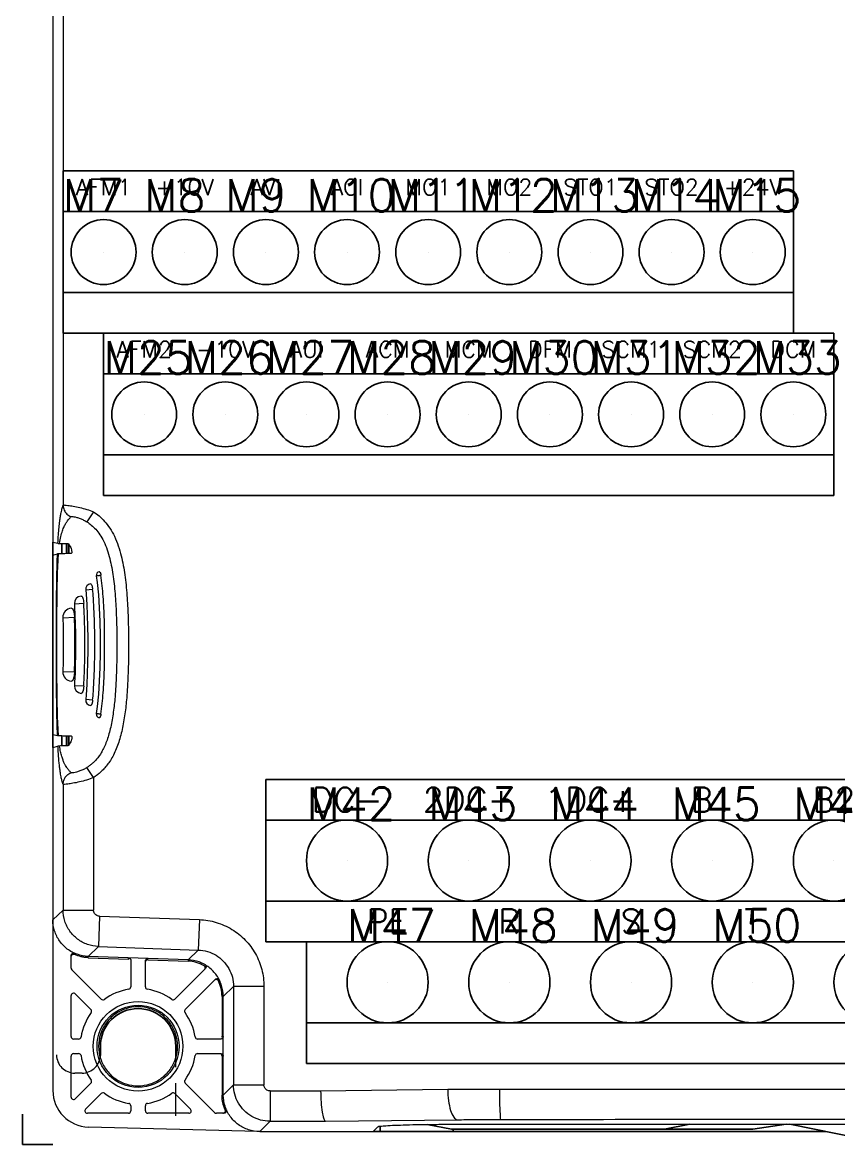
# Model space of a CAD drawing. Extents: x 0 to 142, y -50 to 188.
# Drawn here: x 0 to 50.3, y 0 to 69.2 of the extents above; entities that cross this region are included whole.
import ezdxf

# ---------------------------------------------------------------- set-up
doc = ezdxf.new("R2010")
doc.units = 0
doc.header["$LTSCALE"] = 4
doc.linetypes.add('DASHED', pattern=[0.75, 0.5, -0.25])
doc.layers.get('0').update_dxf_attribs({"linetype": 'CONTINUOUS'})
for name, color, linetype in [('3308116800_BOTTOM_PLATE_A__BL21', 7, 'CONTINUOUS'), ('3308544900_BODY_A_C_new_vi_BL17', 7, 'CONTINUOUS'), ('XXXDEL3240061200_RUBBER28_new_vi_BL190', 7, 'CONTINUOUS'), ('XXXDEL3240061300_RUBBER22_new_vi_BL180', 7, 'CONTINUOUS'), ('XXXDEL3240900700_RUBBER34_new_vi_BL150', 7, 'CONTINUOUS')]:
    doc.layers.add(name, color=color, linetype=linetype)
doc.styles.get("Standard").update_dxf_attribs({"font": 'romans.shx'})

# ---------------------------------------------------------------- blocks, each defined once
blk = doc.blocks.new('3240900700_RUBBER34_NEW_VI_BL15', base_point=(171.646, 493.221))
at = {"layer": 'XXXDEL3240900700_RUBBER34_new_vi_BL150', "color": 7, "linetype": 'Continuous'}
for p, q in [((158.656, 492.624), (152.688, 493.818)), ((184.656, 492.624), (190.604, 493.814)), ((158.656, 492.624), (184.656, 492.624))]:
    blk.add_line(p, q, dxfattribs=at)
blk = doc.blocks.new('3308544900_BODY_A_C_NEW_VI_BL17', base_point=(157.156, 557.324))
at = {"layer": '3308544900_BODY_A_C_new_vi_BL17', "color": 7, "linetype": 'Continuous'}
for p, q in [((92.156, 541.659), (92.156, 524.789)), ((92.904, 540.688), (92.904, 541.548)), ((93.276, 541.528), (93.276, 540.709)), ((93.428, 541.528), (93.428, 540.721)), ((93.456, 541.477), (93.456, 540.721)), ((92.904, 524.9), (92.904, 525.76)), ((93.276, 525.74), (93.276, 524.921)), ((93.428, 525.728), (93.428, 524.921)), ((93.456, 525.728), (93.456, 524.971)), ((119.049, 493.662), (119.049, 493.224)), ((125.048, 493.424), (125.048, 493.224)), ((118.461, 493.224), (155.656, 493.224))]:
    blk.add_line(p, q, dxfattribs=at)
blk = doc.blocks.new('3240061300_RUBBER22_NEW_VI_BL18', base_point=(133.686, 493.621))
at = {"layer": 'XXXDEL3240061300_RUBBER22_new_vi_BL180', "color": 7, "linetype": 'Continuous'}
for p, q in [((124.906, 493.424), (122.899, 493.806)), ((124.906, 493.424), (142.406, 493.424)), ((142.406, 493.424), (144.473, 493.818))]:
    blk.add_line(p, q, dxfattribs=at)
blk = doc.blocks.new('3240061200_RUBBER28_NEW_VI_BL19', base_point=(147.409, 493.621))
at = {"layer": 'XXXDEL3240061200_RUBBER28_new_vi_BL190', "color": 7, "linetype": 'Continuous'}
for p, q in [((142.406, 493.424), (149.656, 493.424)), ((149.656, 493.424), (152.412, 493.818))]:
    blk.add_line(p, q, dxfattribs=at)
blk = doc.blocks.new('3308116800_BOTTOM_PLATE_A__BL21', base_point=(157.156, 618.224))
at = {"layer": '3308116800_BOTTOM_PLATE_A__BL21', "color": 7, "linetype": 'Continuous'}
for p, q in [((96.056, 499.524), (96.056, 500.224)), ((102.256, 499.288), (102.256, 500.224))]:
    blk.add_line(p, q, dxfattribs=at)
for centre, radius, start, end in [((99.156, 500.224), 3.1, 0, 180), ((94.556, 499.524), 1.5, 353.07821, 360)]:
    blk.add_arc(centre, radius, start, end, dxfattribs=at)

msp = doc.modelspace()

# ---------------------------------------------------------------- linework, layer by layer
at = {"color": 7, "linetype": 'Continuous', "lineweight": 0}
for p, q in [((2.506, 97.766), (2.506, 39.398)), ((1.875, 96.503), (1.875, 37.13)), ((4.38, 38.994), (3.971, 38.376)), ((1.875, 37.13), (2.188, 37.052)), ((1.877, 36.328), (2.16, 36.399)), ((1.877, 36.328), (1.877, 25.28)), ((3.898, 34.186), (4.326, 34.227)), ((3.205, 33.331), (3.778, 33.361)), ((2.488, 32.47), (3.204, 32.498)), ((3.268, 31), (3.268, 30.804)), ((3.268, 30.804), (3.268, 30.657)), ((3.204, 29.11), (2.488, 29.138)), ((3.019, 28.554), (3.024, 28.554)), ((3.778, 28.246), (3.205, 28.277)), ((3.614, 27.805), (3.621, 27.804)), ((4.326, 27.381), (3.898, 27.422)), ((4.191, 27.055), (4.196, 27.054)), ((4.733, 26.305), (4.737, 26.304)), ((1.877, 25.28), (2.16, 25.209)), ((1.875, 24.478), (2.188, 24.556)), ((1.875, 24.478), (1.875, 13.842)), ((4.38, 22.614), (3.971, 23.232)), ((2.506, 22.21), (2.506, 14.451)), ((4.379, 22.614), (4.38, 14.451)), ((1.875, 13.842), (2.506, 14.451)), ((1.875, 13.845), (1.875, 3.33)), ((2.506, 14.451), (4.38, 14.451)), ((4.741, 14.077), (4.676, 12.204)), ((4.741, 14.077), (10.901, 13.862)), ((10.901, 13.862), (10.836, 11.989)), ((3.211, 11.709), (3.211, 11.788)), ((4.045, 11.595), (4.676, 12.204)), ((4.676, 12.204), (10.836, 11.989)), ((10.205, 11.38), (10.836, 11.989)), ((3, 10.878), (3, 11.65)), ((10.205, 11.38), (4.045, 11.595)), ((4.047, 11.516), (4.047, 11.595)), ((4.047, 11.516), (6.53, 11.429)), ((6.53, 11.429), (6.53, 11.508)), ((6.675, 11.358), (6.675, 9.718)), ((7.575, 9.718), (7.575, 11.316)), ((7.73, 11.388), (7.73, 11.466)), ((7.73, 11.388), (10.201, 11.301)), ((10.204, 11.38), (10.201, 11.301)), ((4.853, 8.963), (3.044, 10.771)), ((11.279, 10.845), (9.397, 8.963)), ((11.189, 11.024), (11.219, 11.052)), ((10.034, 8.326), (11.893, 10.185)), ((12.075, 10.087), (12.104, 10.117)), ((12.375, 9.133), (13.006, 9.742)), ((14.88, 9.742), (13.006, 9.742)), ((13.006, 9.742), (13.006, 3.683)), ((14.88, 9.742), (14.88, 3.683)), ((3, 6.654), (3, 9.18)), ((3.256, 9.287), (4.216, 8.326)), ((12.375, 9.131), (12.296, 9.131)), ((12.296, 9.131), (12.296, 6.654)), ((12.375, 3.053), (12.375, 9.133)), ((3.461, 6.504), (3.15, 6.504)), ((12.225, 6.504), (10.789, 6.504)), ((12.296, 6.654), (12.375, 6.654)), ((3.15, 5.604), (3.461, 5.604)), ((10.789, 5.604), (12.225, 5.604)), ((3, 2.928), (3, 5.454)), ((12.296, 5.454), (12.375, 5.454)), ((12.296, 5.454), (12.296, 3.054)), ((4.216, 3.782), (3.256, 2.821)), ((11.842, 1.973), (10.034, 3.782)), ((13.006, 3.683), (12.375, 3.053)), ((13.006, 3.683), (14.88, 3.683)), ((3.892, 2.185), (4.853, 3.145)), ((9.397, 3.145), (10.358, 2.185)), ((12.375, 3.054), (12.296, 3.054)), ((15.254, 3.309), (18.375, 3.309)), ((15.254, 3.309), (15.254, 1.435)), ((18.375, 3.312), (26.201, 3.404)), ((29.395, 3.421), (85.942, 3.424)), ((6.675, 2.39), (6.675, 2.079)), ((7.575, 2.079), (7.575, 2.39)), ((12.569, 2.14), (12.491, 2.14)), ((6.525, 1.929), (3.999, 1.929)), ((10.251, 1.929), (7.725, 1.929)), ((12.432, 1.929), (11.949, 1.929)), ((15.254, 1.435), (14.624, 0.804)), ((15.254, 1.435), (18.683, 1.435)), ((18.683, 1.435), (26.8, 1.53)), ((14.508, 0.807), (4.066, 1.081)), ((14.624, 0.804), (21.601, 0.804)), ((21.601, 0.804), (21.895, 1.098)), ((26.392, 1.249), (74.858, 1.249))]:
    msp.add_line(p, q, dxfattribs=at)
for p, q in [((2.5, 60), (47.5, 60)), ((2.5, 52.5), (2.5, 60)), ((47.5, 57.5), (47.5, 60)), ((2.5, 57.5), (47.5, 57.5)), ((47.5, 57.5), (47.5, 50)), ((47.5, 52.5), (2.5, 52.5)), ((2.5, 52.5), (2.5, 50)), ((5, 50), (2.5, 50)), ((5, 50), (50, 50)), ((5, 50), (5, 40)), ((50, 50), (50, 40)), ((5, 47.5), (50, 47.5)), ((5, 42.5), (50, 42.5)), ((5, 40), (50, 40)), ((15, 22.5), (15, 12.5)), ((15, 22.5), (55, 22.5)), ((15, 20), (55, 20)), ((15, 15), (55, 15)), ((15, 12.5), (80, 12.5)), ((17.5, 5), (17.5, 12.5)), ((17.5, 7.5), (80, 7.5)), ((80, 5), (17.5, 5)), ((0, 1.875), (0, 0)), ((0, 0), (1.875, 0))]:
    msp.add_line(p, q)
at = {"color": 7, "linetype": 'DASHED', "lineweight": 0}
for p, q in [((4.8, 5.529), (4.8, 6.054)), ((9.45, 1.779), (9.45, 6.054)), ((3.675, 4.404), (3.225, 4.404))]:
    msp.add_line(p, q, dxfattribs=at)
at = {"color": 7, "linetype": 'Continuous', "lineweight": 0}
for points in [[(4.551, 35.049), (4.605, 34.642), (4.681, 33.877), (4.729, 33.072), (4.763, 32.225), (4.779, 31.346), (4.779, 30.804)], [(3.898, 34.186), (3.922, 33.917), (3.963, 33.286), (3.993, 32.618), (4.016, 31.922), (4.024, 31.2), (4.024, 30.804)], [(3.205, 33.331), (3.214, 33.155), (3.238, 32.618), (3.257, 32.078), (3.267, 31.54), (3.268, 31)], [(2.488, 32.47), (2.49, 32.406), (2.504, 31.982), (2.512, 31.575), (2.513, 31.186), (2.513, 30.804)], [(2.513, 30.804), (2.513, 30.45), (2.512, 30.062), (2.505, 29.655), (2.491, 29.231), (2.488, 29.138)], [(3.268, 30.657), (3.268, 30.124), (3.258, 29.589), (3.24, 29.046), (3.216, 28.499), (3.205, 28.277)], [(4.024, 30.804), (4.024, 30.435), (4.017, 29.712), (3.994, 29.015), (3.964, 28.346), (3.924, 27.714), (3.898, 27.422)], [(4.779, 30.804), (4.779, 30.288), (4.764, 29.408), (4.73, 28.56), (4.682, 27.753), (4.608, 26.987), (4.551, 26.559)]]:
    msp.add_lwpolyline(points, dxfattribs=at)
for centre, radius in [((5, 55), 2), ((10, 55), 2), ((15, 55), 2), ((20, 55), 2), ((25, 55), 2), ((30, 55), 2), ((35, 55), 2), ((40, 55), 2), ((45, 55), 2), ((7.5, 45), 2), ((12.5, 45), 2), ((17.5, 45), 2), ((22.5, 45), 2), ((27.5, 45), 2), ((32.5, 45), 2), ((37.5, 45), 2), ((42.5, 45), 2), ((47.5, 45), 2), ((20, 17.5), 2.5), ((27.5, 17.5), 2.5), ((35, 17.5), 2.5), ((42.5, 17.5), 2.5), ((50, 17.5), 2.5), ((22.5, 10), 2.5), ((30, 10), 2.5), ((37.5, 10), 2.5), ((45, 10), 2.5), ((52.5, 10), 2.5)]:
    msp.add_circle(centre, radius)
for radius in [2.761, 2.53]:
    msp.add_circle((7.125, 6.054), radius, dxfattribs=at)
for centre, radius, start, end in [((4.773, 35.082), 0.225, 100.93867, 188.46984), ((4.234, 34.218), 0.338, 97.96572, 185.43013), ((3.654, 33.355), 0.45, 95.6734, 183.08298), ((3.05, 32.492), 0.562, 93.52966, 182.19455), ((3.05, 29.116), 0.562, 177.79893, 266.81442), ((3.654, 28.253), 0.45, 176.91477, 264.79739), ((4.234, 27.39), 0.338, 174.57786, 262.47081), ((4.773, 26.526), 0.225, 171.50664, 259.56586), ((10.125, 9.131), 2.171, 60.65257, 88), ((3.15, 10.878), 0.15, 180, 225), ((6.525, 9.718), 0.15, 279.30072, 0), ((7.725, 9.718), 0.15, 180, 260.69928), ((10.125, 9.131), 2.171, 0, 26.10644), ((3.15, 9.18), 0.15, 45, 180), ((7.125, 6.054), 3.562, 99.30072, 125.69926), ((7.125, 6.054), 3.562, 54.30074, 80.69928), ((4.11, 8.22), 0.15, 324.30074, 45), ((4.959, 9.069), 0.15, 225, 305.69926), ((9.291, 9.069), 0.15, 234.30074, 315), ((10.14, 8.22), 0.15, 135, 215.69926), ((7.125, 6.054), 3.562, 144.30074, 170.69928), ((7.125, 6.054), 3.562, 9.30072, 35.69926), ((3.15, 6.654), 0.15, 180, 270), ((3.461, 6.654), 0.15, 270, 350.69928), ((10.789, 6.654), 0.15, 189.30072, 270), ((3.15, 5.454), 0.15, 90, 180), ((3.461, 5.454), 0.15, 9.30072, 90), ((10.789, 5.454), 0.15, 90, 170.69928), ((7.125, 6.054), 3.562, 189.30072, 215.69926), ((7.125, 6.054), 3.562, 324.30074, 350.69928), ((4.11, 3.888), 0.15, 315, 35.69926), ((10.14, 3.888), 0.15, 144.30074, 225), ((4.125, 3.33), 2.25, 180, 268.5), ((3.15, 2.928), 0.15, 180, 315), ((4.959, 3.039), 0.15, 54.30074, 135), ((7.125, 6.054), 3.562, 234.30074, 260.69928), ((7.125, 6.054), 3.562, 279.30072, 305.69926), ((9.291, 3.039), 0.15, 45, 125.69926), ((3.999, 2.079), 0.15, 135, 270), ((6.525, 2.079), 0.15, 270, 0), ((6.525, 2.39), 0.15, 0, 80.69928), ((7.725, 2.39), 0.15, 99.30072, 180), ((7.725, 2.079), 0.15, 180, 270), ((10.251, 2.079), 0.15, 270, 45), ((11.949, 2.079), 0.15, 225, 270)]:
    msp.add_arc(centre, radius, start, end, dxfattribs=at)
at = {"color": 7, "linetype": 'DASHED', "lineweight": 0}
for centre, radius, start, end in [((7.125, 6.054), 2.325, 0, 180), ((3.225, 5.529), 1.125, 180, 270), ((3.675, 5.529), 1.125, 270, 0)]:
    msp.add_arc(centre, radius, start, end, dxfattribs=at)
at = {"color": 7, "linetype": 'Continuous', "lineweight": 0}
for points, start_tangent, end_tangent in [([(2.506, 39.398), (2.589, 39.411), (2.799, 39.393), (3.12, 39.343), (3.526, 39.259), (3.962, 39.14), (4.379, 38.994)], (0.53046, 0.84771), (0.929679, -0.36837)), ([(2.188, 37.052), (2.22, 37.578), (2.257, 38.034), (2.299, 38.415), (2.342, 38.715), (2.382, 38.94), (2.417, 39.104), (2.45, 39.227), (2.479, 39.322), (2.506, 39.398)], (0.051334, 0.998682), (0.353171, 0.935559)), ([(2.506, 39.398), (2.568, 39.104), (2.741, 38.857), (2.997, 38.698)], (0.003194, -0.999995), (0.938136, -0.346268)), ([(4.379, 38.995), (4.719, 38.738), (5.058, 38.406), (5.38, 37.991), (5.668, 37.484), (5.907, 36.888), (6.083, 36.282), (6.211, 35.694), (6.308, 35.1), (6.384, 34.487), (6.441, 33.843), (6.479, 33.202), (6.504, 32.633), (6.521, 32.138), (6.532, 31.691), (6.535, 31.257), (6.534, 30.804)], (0.834576, -0.550893), (-0.000054, -1)), ([(2.288, 37.047), (2.368, 37.474), (2.468, 37.824), (2.576, 38.097), (2.683, 38.298), (2.781, 38.441), (2.865, 38.547), (2.936, 38.631), (2.997, 38.698)], (0.141142, 0.989989), (0.680751, 0.732515)), ([(2.997, 38.698), (3.052, 38.708), (3.171, 38.694), (3.344, 38.652), (3.554, 38.583), (3.772, 38.489), (3.971, 38.376)], (0.679617, 0.733567), (0.839793, -0.542907)), ([(3.971, 38.376), (4.24, 38.178), (4.512, 37.917), (4.774, 37.585), (5.013, 37.171), (5.221, 36.657), (5.381, 36.107), (5.501, 35.56), (5.594, 34.998), (5.666, 34.412), (5.722, 33.791), (5.759, 33.167), (5.783, 32.604), (5.801, 32.117), (5.811, 31.68), (5.813, 31.257), (5.813, 30.804)], (0.839955, -0.542656), (-0.000015, -1)), ([(2.188, 37.052), (2.219, 37.05), (2.288, 37.047)], (0.970164, -0.242449), (0.999546, -0.030125)), ([(2.288, 37.047), (2.537, 37.039)], (0.999546, -0.030125), (0.999546, -0.030127)), ([(2.537, 37.039), (2.793, 37.032)], (0.999546, -0.030127), (0.999546, -0.030129)), ([(2.793, 37.032), (2.844, 37), (2.91, 36.914), (2.974, 36.789), (3.02, 36.655), (3.041, 36.539), (3.037, 36.457), (3.009, 36.426)], (0.999546, -0.030129), (-0.999525, -0.030802)), ([(2.093, 30.804), (2.093, 31.216), (2.093, 31.609), (2.094, 32.006), (2.096, 32.428), (2.098, 32.89), (2.102, 33.392), (2.107, 33.935), (2.114, 34.516), (2.125, 35.13), (2.14, 35.764), (2.16, 36.399)], (-0.000019, 1), (0.036538, 0.999332)), ([(2.121, 30.804), (2.121, 31.228), (2.121, 31.624), (2.123, 32.023), (2.125, 32.454), (2.128, 32.931), (2.132, 33.447), (2.139, 33.995), (2.149, 34.579), (2.165, 35.189), (2.188, 35.805), (2.203, 36.106)], (-0.000017, 1), (0.05627, 0.998416)), ([(2.222, 36.402), (2.178, 36.4), (2.163, 36.394)], (-0.999526, -0.030799), (-0.828462, -0.560045)), ([(2.203, 36.106), (2.222, 36.402)], (0.05627, 0.998416), (0.073165, 0.99732)), ([(3.009, 36.426), (2.616, 36.414), (2.222, 36.402)], (-0.999525, -0.030802), (-0.999526, -0.030799)), ([(4.737, 35.304), (4.772, 35.282), (4.791, 35.249)], (0.986528, 0.16359), (0.426531, -0.904473)), ([(4.739, 35.303), (4.737, 35.304)], (-0.057049, 0.998371), (-0.986528, -0.16359)), ([(4.564, 35.05), (4.627, 35.06), (4.72, 35.074), (4.776, 35.082)], (-0.147063, 0.989127), (0.989099, 0.147249)), ([(4.776, 35.082), (4.834, 35.091)], (0.989099, 0.147249), (0.989097, 0.147265)), ([(4.791, 35.249), (4.808, 35.203), (4.834, 35.091)], (0.426531, -0.904473), (0.147314, -0.98909)), ([(5.066, 30.804), (5.046, 32.34), (4.976, 33.766), (4.834, 35.091)], (0, 1), (-0.147314, 0.98909)), ([(4.196, 34.554), (4.235, 34.535), (4.273, 34.467), (4.306, 34.358), (4.326, 34.227)], (0.993567, 0.113244), (0.094796, -0.995497)), ([(4.199, 34.553), (4.196, 34.554)], (-0.036839, 0.999321), (-0.993567, -0.113244)), ([(4.454, 30.804), (4.445, 31.995), (4.401, 33.136), (4.326, 34.227)], (0, 1), (-0.094796, 0.995497)), ([(3.614, 33.797), (3.621, 33.804)], (0.872986, 0.487745), (-0.997315, -0.073228)), ([(3.621, 33.804), (3.676, 33.772), (3.722, 33.68), (3.758, 33.535), (3.778, 33.361)], (0.997315, 0.073228), (0.053784, -0.998553)), ([(3.842, 30.804), (3.84, 31.666), (3.816, 32.519), (3.778, 33.361)], (0, 1), (-0.053784, 0.998553)), ([(3.018, 33.049), (3.024, 33.054)], (0.937792, 0.347197), (-0.998961, -0.045575)), ([(3.024, 33.054), (3.088, 33.012), (3.142, 32.896), (3.184, 32.715), (3.204, 32.498)], (0.998961, 0.045575), (0.03884, -0.999245)), ([(3.23, 31.079), (3.23, 31.356), (3.223, 31.921), (3.204, 32.498)], (0.002003, 0.999998), (-0.03884, 0.999245)), ([(2.16, 25.209), (2.142, 25.755), (2.128, 26.299), (2.118, 26.825), (2.111, 27.324), (2.105, 27.791), (2.102, 28.22), (2.099, 28.626), (2.096, 29.029), (2.094, 29.436), (2.093, 29.836), (2.093, 30.202), (2.093, 30.521), (2.093, 30.804)], (-0.036529, 0.999333), (0, 1)), ([(2.206, 25.461), (2.192, 25.72), (2.17, 26.246), (2.155, 26.768), (2.144, 27.268), (2.137, 27.74), (2.132, 28.175), (2.128, 28.588), (2.126, 28.999), (2.123, 29.411), (2.122, 29.815), (2.121, 30.186), (2.121, 30.51), (2.121, 30.804)], (-0.058106, 0.99831), (0.000004, 1)), ([(3.204, 29.11), (3.223, 29.689), (3.23, 30.254), (3.23, 30.531)], (0.038841, 0.999245), (-0.002013, 0.999998)), ([(3.23, 30.804), (3.23, 31.079)], (0, 1), (0.002003, 0.999998)), ([(3.23, 30.531), (3.23, 30.804)], (-0.002013, 0.999998), (0, 1)), ([(3.778, 28.246), (3.815, 29.071), (3.839, 29.923), (3.842, 30.804)], (0.053783, 0.998553), (0, 1)), ([(5.813, 30.804), (5.813, 30.521), (5.813, 30.215), (5.81, 29.876), (5.801, 29.51), (5.789, 29.137), (5.773, 28.763), (5.756, 28.391), (5.735, 28.006), (5.703, 27.584), (5.659, 27.125), (5.599, 26.65), (5.525, 26.179), (5.436, 25.731), (5.332, 25.312), (5.213, 24.927), (5.076, 24.575), (4.922, 24.263), (4.761, 24.004), (4.599, 23.79), (4.436, 23.611), (4.276, 23.461), (4.12, 23.336), (3.971, 23.232)], (0, -1), (-0.839887, -0.542762)), ([(4.326, 27.381), (4.401, 28.465), (4.445, 29.607), (4.454, 30.804)], (0.094797, 0.995497), (0, 1)), ([(6.534, 30.804), (6.534, 30.523), (6.534, 30.212), (6.531, 29.864), (6.522, 29.489), (6.509, 29.109), (6.494, 28.732), (6.477, 28.356), (6.454, 27.96), (6.422, 27.523), (6.376, 27.046), (6.314, 26.55), (6.236, 26.054), (6.141, 25.575), (6.029, 25.121), (5.898, 24.693), (5.742, 24.287), (5.56, 23.914), (5.365, 23.594), (5.166, 23.327), (4.965, 23.101), (4.765, 22.909), (4.569, 22.748), (4.379, 22.614)], (-0.000003, -1), (-0.834371, -0.551204)), ([(4.834, 26.517), (4.976, 27.841), (5.046, 29.267), (5.066, 30.804)], (0.147317, 0.989089), (0, 1)), ([(3.204, 29.11), (3.199, 29.025), (3.191, 28.949), (3.182, 28.884), (3.172, 28.827), (3.161, 28.779), (3.15, 28.738), (3.139, 28.704), (3.129, 28.675), (3.109, 28.631), (3.092, 28.6), (3.068, 28.572), (3.021, 28.555)], (-0.038841, -0.999245), (0.313967, -0.949434)), ([(3.778, 28.246), (3.771, 28.168), (3.762, 28.098), (3.752, 28.039), (3.74, 27.989), (3.728, 27.947), (3.716, 27.912), (3.704, 27.884), (3.682, 27.844), (3.662, 27.82), (3.618, 27.805)], (-0.053783, -0.998553), (0.061761, -0.998091)), ([(4.326, 27.381), (4.319, 27.321), (4.31, 27.269), (4.3, 27.224), (4.289, 27.187), (4.279, 27.156), (4.269, 27.13), (4.25, 27.094), (4.233, 27.072), (4.193, 27.055)], (-0.094797, -0.995497), (0.155836, -0.987783)), ([(4.761, 26.528), (4.683, 26.54), (4.611, 26.55), (4.562, 26.558)], (-0.989095, 0.147277), (0.147307, 0.989091)), ([(4.779, 26.333), (4.765, 26.319), (4.734, 26.305)], (-0.396006, -0.918248), (0.312624, -0.949877)), ([(4.834, 26.517), (4.761, 26.528)], (-0.989092, 0.1473), (-0.989095, 0.147277)), ([(4.834, 26.517), (4.827, 26.481), (4.82, 26.448), (4.813, 26.42), (4.797, 26.376), (4.783, 26.345), (4.779, 26.333)], (-0.147317, -0.989089), (-0.396006, -0.918248)), ([(2.16, 25.209), (2.222, 25.206)], (0.970164, -0.242449), (0.999526, -0.030799)), ([(2.222, 25.206), (2.206, 25.461)], (-0.07267, 0.997356), (-0.058106, 0.99831)), ([(2.222, 25.206), (2.616, 25.194), (3.009, 25.182)], (0.999526, -0.030799), (0.999525, -0.030802)), ([(3.009, 25.182), (3.037, 25.152), (3.042, 25.07), (3.02, 24.953), (2.974, 24.819), (2.91, 24.693), (2.843, 24.606), (2.793, 24.576)], (0.999525, -0.030802), (-0.999546, -0.030129)), ([(2.289, 24.561), (2.24, 24.559), (2.188, 24.556)], (-0.999546, -0.030125), (-0.970164, -0.242449)), ([(2.506, 22.21), (2.487, 22.263), (2.467, 22.324), (2.445, 22.398), (2.421, 22.487), (2.396, 22.598), (2.368, 22.739), (2.338, 22.917), (2.307, 23.135), (2.275, 23.397), (2.245, 23.713), (2.215, 24.097), (2.188, 24.556)], (-0.353008, 0.93562), (-0.051403, 0.998678)), ([(2.537, 24.569), (2.289, 24.561)], (-0.999546, -0.030127), (-0.999546, -0.030125)), ([(2.997, 22.91), (2.955, 22.956), (2.909, 23.008), (2.857, 23.071), (2.798, 23.146), (2.73, 23.237), (2.656, 23.355), (2.578, 23.507), (2.5, 23.694), (2.424, 23.923), (2.352, 24.205), (2.289, 24.561)], (-0.680693, 0.732569), (-0.141535, 0.989933)), ([(2.793, 24.576), (2.537, 24.569)], (-0.999546, -0.030129), (-0.999546, -0.030127)), ([(2.506, 22.21), (2.568, 22.504), (2.741, 22.751), (2.997, 22.91)], (0.003234, 0.999995), (0.938157, 0.346211)), ([(3.971, 23.232), (3.768, 23.117), (3.545, 23.022), (3.337, 22.954), (3.168, 22.914), (3.051, 22.899), (2.997, 22.91)], (-0.839855, -0.542811), (-0.679626, 0.733559)), ([(4.379, 22.614), (3.955, 22.465), (3.508, 22.345), (3.108, 22.262), (2.793, 22.214), (2.588, 22.197), (2.506, 22.21)], (-0.930059, -0.367409), (-0.530431, 0.847728)), ([(4.045, 11.595), (3.369, 11.724), (2.764, 12.051), (2.286, 12.546), (1.98, 13.162), (1.875, 13.842)], (-0.999391, 0.034899), (0, 1)), ([(4.676, 12.204), (4.001, 12.333), (3.396, 12.661), (2.918, 13.156), (2.612, 13.772), (2.506, 14.451)], (-0.999356, 0.035873), (-0.000974, 1)), ([(4.741, 14.077), (4.629, 14.098), (4.528, 14.153), (4.448, 14.235), (4.397, 14.338), (4.38, 14.451)], (-0.999389, 0.034956), (0.000047, 1)), ([(10.901, 13.862), (11.943, 13.69), (12.904, 13.261), (13.724, 12.604), (14.352, 11.761), (14.746, 10.785), (14.88, 9.742)], (0.999401, -0.034613), (-0.000086, -1)), ([(3, 11.65), (3.018, 11.722), (3.068, 11.776), (3.138, 11.8), (3.211, 11.788)], (0, 1), (0.91367, -0.406457)), ([(10.836, 11.989), (11.404, 11.896), (11.928, 11.663), (12.376, 11.304), (12.718, 10.844), (12.933, 10.311), (13.006, 9.742)], (0.999427, -0.033835), (-0.001008, -0.999999)), ([(3.211, 11.709), (3.138, 11.721), (3.068, 11.698), (3.018, 11.643), (3.005, 11.61)], (-0.91367, 0.406457), (-0.253358, -0.967373)), ([(3.616, 11.573), (3.211, 11.709)], (-0.974073, 0.226236), (-0.91367, 0.406457)), ([(3.828, 11.535), (3.616, 11.573)], (-0.991253, 0.131978), (-0.974073, 0.226236)), ([(4.047, 11.516), (3.828, 11.535)], (-0.999391, 0.034899), (-0.991253, 0.131978)), ([(6.53, 11.508), (6.603, 11.486), (6.656, 11.432), (6.675, 11.358)], (0.999391, -0.034899), (0, -1)), ([(6.569, 11.423), (6.53, 11.429)], (-0.955523, 0.294916), (-0.999391, 0.034899)), ([(7.575, 11.316), (7.596, 11.393), (7.653, 11.448), (7.73, 11.466)], (0, 1), (0.999391, -0.034899)), ([(7.73, 11.388), (7.653, 11.369), (7.596, 11.314), (7.581, 11.279)], (-0.999391, 0.034899), (-0.27356, -0.961855)), ([(12.375, 9.131), (12.27, 9.812), (11.964, 10.429), (11.486, 10.924), (10.88, 11.251), (10.204, 11.38)], (0, 1), (-0.999391, 0.034899)), ([(11.227, 10.994), (11.189, 11.024)], (-0.669463, 0.742845), (-0.871664, 0.490104)), ([(11.222, 10.787), (11.263, 10.868), (11.251, 10.957), (11.227, 10.994)], (0.707107, 0.707107), (-0.669463, 0.742845)), ([(11.277, 11.059), (11.309, 11.015), (11.321, 10.926), (11.279, 10.845)], (0.718627, -0.695395), (-0.707107, -0.707107)), ([(12.075, 10.087), (12.03, 10.141), (11.966, 10.168), (11.896, 10.164), (11.864, 10.15)], (-0.44004, 0.897978), (-0.860826, -0.508899)), ([(11.893, 10.185), (11.954, 10.222), (12.024, 10.227), (12.088, 10.2), (12.117, 10.172)], (0.707107, 0.707107), (0.616518, -0.787341)), ([(7.125, 8.488), (6.372, 8.369), (5.693, 8.024), (5.155, 7.485), (4.809, 6.806), (4.689, 6.054), (4.809, 5.302), (5.155, 4.623), (5.693, 4.084), (6.372, 3.739), (7.125, 3.62)], (-1, 0.000686), (1, 0.000686)), ([(7.125, 3.62), (7.877, 3.74), (8.555, 4.086), (9.093, 4.624), (9.438, 5.302), (9.557, 6.054), (9.438, 6.806), (9.093, 7.484), (8.555, 8.022), (7.877, 8.368), (7.125, 8.488)], (1, 0.000686), (-1, 0.000686)), ([(12.375, 6.654), (12.355, 6.579), (12.3, 6.524), (12.225, 6.504)], (0, -1), (-1, 0)), ([(12.291, 6.614), (12.296, 6.654)], (0.267542, 0.963546), (0, 1)), ([(12.296, 5.454), (12.276, 5.529), (12.221, 5.584), (12.186, 5.598)], (0, 1), (-0.963585, 0.267401)), ([(12.225, 5.604), (12.3, 5.584), (12.355, 5.529), (12.375, 5.454)], (1, 0), (0, -1)), ([(15.255, 1.435), (14.673, 1.512), (14.131, 1.737), (13.665, 2.094), (13.308, 2.56), (13.083, 3.102), (13.006, 3.684)], (-0.999999, 0.001009), (-0.001009, 0.999999)), ([(15.254, 3.309), (15.158, 3.321), (15.067, 3.359), (14.989, 3.418), (14.93, 3.496), (14.892, 3.587), (14.88, 3.683)], (-1, -0.000026), (-0.000082, 1)), ([(12.309, 2.815), (12.296, 3.054)], (-0.106169, 0.994348), (0, 1)), ([(12.346, 2.583), (12.309, 2.815)], (-0.209274, 0.977857), (-0.106169, 0.994348)), ([(14.624, 0.804), (13.928, 0.914), (13.302, 1.233), (12.804, 1.731), (12.485, 2.357), (12.375, 3.053)], (-1, 0), (0, 1)), ([(18.375, 3.312), (18.402, 2.603), (18.47, 2.002), (18.568, 1.594), (18.683, 1.435)], (0, -1), (0.978157, -0.207867)), ([(26.201, 3.404), (26.825, 3.41), (27.458, 3.414), (28.098, 3.418), (28.744, 3.42), (29.395, 3.421)], (0.999952, 0.009817), (0.999999, 0.001041)), ([(26.201, 3.404), (26.252, 2.701), (26.383, 2.101), (26.575, 1.69), (26.8, 1.53)], (0.010576, -0.999944), (0.994698, -0.102841)), ([(29.395, 3.421), (29.401, 2.719), (29.415, 2.119), (29.437, 1.708), (29.462, 1.547)], (0.001247, -0.999999), (0.71584, -0.698264)), ([(12.491, 2.14), (12.346, 2.583)], (-0.406457, 0.91367), (-0.209274, 0.977857)), ([(12.353, 1.929), (12.425, 1.947), (12.479, 1.997), (12.503, 2.067), (12.502, 2.103)], (1, 0), (-0.161594, 0.986857)), ([(12.569, 2.14), (12.582, 2.067), (12.558, 1.997), (12.504, 1.947), (12.432, 1.929)], (0.406457, -0.91367), (-1, 0)), ([(12.502, 2.103), (12.491, 2.14)], (-0.161594, 0.986857), (-0.406457, 0.91367)), ([(26.8, 1.53), (27.321, 1.536), (27.848, 1.54), (28.381, 1.544), (28.919, 1.546), (29.462, 1.547)], (0.999931, 0.01178), (0.999999, 0.001249)), ([(29.462, 1.547), (40.745, 1.559), (52.029, 1.565), (63.313, 1.565), (74.597, 1.561), (85.88, 1.55)], (0.999999, 0.001249), (0.999999, -0.001146)), ([(21.895, 1.098), (22.037, 1.132), (22.388, 1.164), (22.931, 1.193), (23.64, 1.216), (24.481, 1.234), (25.413, 1.245), (26.392, 1.249)], (0.707107, 0.707107), (1, 0))]:
    msp.add_spline(points, degree=3, dxfattribs=dict(at, start_tangent=start_tangent, end_tangent=end_tangent))

# ---------------------------------------------------------------- block references
at = {"color": 7, "lineweight": 0, "xscale": 0.75, "yscale": 0.75, "zscale": 0.75}
for name, p in [('3308116800_BOTTOM_PLATE_A__BL21', (50.625, 94.554)), ('3308544900_BODY_A_C_NEW_VI_BL17', (50.625, 48.879)), ('3240061300_RUBBER22_NEW_VI_BL18', (33.022, 1.102)), ('3240061200_RUBBER28_NEW_VI_BL19', (43.315, 1.102)), ('3240900700_RUBBER34_NEW_VI_BL15', (61.492, 0.802))]:
    msp.add_blockref(name, p, dxfattribs=at)

# ---------------------------------------------------------------- texts
at = {"attachment_point": 5}
for s, insert, char_height in [('AFM1', (5, 59), 1), ('+10V', (10, 59), 1), ('AVI', (15, 59), 1), ('ACI', (20, 59), 1), ('MO1', (25, 59), 1), ('MO2', (30, 59), 1), ('STO1', (35, 59), 1), ('STO2', (40, 59), 1), ('+24V', (45, 59), 1), ('AFM2', (7.5, 49), 1), ('-10V', (12.5, 49), 1), ('AUI', (17.5, 49), 1), ('ACM', (22.5, 49), 1), ('MCM', (27.5, 49), 1), ('DFM', (32.5, 49), 1), ('SCM1', (37.5, 49), 1), ('SCM2', (42.5, 49), 1), ('DCM', (47.5, 49), 1), ('DC-', (20, 21.25), 1.5), ('2DC+', (27.5, 21.25), 1.5), ('1DC+', (35, 21.25), 1.5), ('B1', (42.5, 21.25), 1.5), ('B2', (50, 21.25), 1.5), ('PE', (22.5, 13.75), 1.5), ('R', (30, 13.75), 1.5), ('S', (37.5, 13.75), 1.5), ('T', (45, 13.75), 1.5)]:
    msp.add_mtext_dynamic_manual_height_columns(s, width=5, gutter_width=1, heights=[0], dxfattribs=dict(at, insert=insert, char_height=char_height))
at = {"color": 4, "flags": 8}
for tag, p in [('M7', (2.5, 57.5)), ('M8', (7.5, 57.5)), ('M9', (12.5, 57.5)), ('M10', (17.5, 57.5)), ('M11', (22.5, 57.5)), ('M12', (27.5, 57.5)), ('M13', (32.5, 57.5)), ('M14', (37.5, 57.5)), ('M15', (42.5, 57.5)), ('M25', (5, 47.5)), ('M26', (10, 47.5)), ('M27', (15, 47.5)), ('M28', (20, 47.5)), ('M29', (25, 47.5)), ('M30', (30, 47.5)), ('M31', (35, 47.5)), ('M32', (40, 47.5)), ('M33', (45, 47.5)), ('M42', (17.5, 20)), ('M43', (25, 20)), ('M44', (32.5, 20)), ('M45', (40, 20)), ('M46', (47.5, 20)), ('M47', (20, 12.5)), ('M48', (27.5, 12.5)), ('M49', (35, 12.5)), ('M50', (42.5, 12.5))]:
    msp.add_attdef(tag, p, '', height=2, dxfattribs=at)
at = {"flags": 9}
for tag, p, s, height in [('F7', (5, 55), '', 0.00001), ('F8', (10, 55), '', 0.00001), ('F9', (15, 55), '', 0.00001), ('F10', (20, 55), '', 0.00001), ('F11', (25, 55), '', 0.00001), ('F12', (30, 55), '', 0.00001), ('F13', (35, 55), '', 0.00001), ('F14', (40, 55), '', 0.00001), ('F15', (45, 55), '', 0.00001), ('F25', (7.5, 45), '', 0.00001), ('F26', (12.5, 45), '', 0.00001), ('F27', (17.5, 45), '', 0.00001), ('F28', (22.5, 45), '', 0.00001), ('F29', (27.5, 45), '', 0.00001), ('F30', (32.5, 45), '', 0.00001), ('F31', (37.5, 45), '', 0.00001), ('F32', (42.5, 45), '', 0.00001), ('F33', (47.5, 45), '', 0.00001), ('F42', (20, 17.5), '', 0.00001), ('F43', (27.5, 17.5), '', 0.00001), ('F44', (35, 17.5), '', 0.00001), ('F45', (42.5, 17.5), '', 0.00001), ('F46', (50, 17.5), '', 0.00001), ('F47', (22.5, 10), '', 0.00001), ('F48', (30, 10), '', 0.00001), ('F49', (37.5, 10), '', 0.00001), ('F50', (45, 10), '', 0.00001), ('TIPOSIG', (0, 0), '3', 0.00000001), ('POSIZIONE', (0, 0), '', 0.00000001), ('P-TABELLA', (0, 0), '', 0.00000001), ('T-TABELLA', (0, 0), '', 0.00000001), ('H-TABELLA', (0, 0), '', 0.00000001), ('CODICE', (0, 0), '1xNNN', 0.00000001), ('NOTE1', (0, 0), '', 0.00000001), ('NOTE2', (0, 0), '', 0.00000001)]:
    msp.add_attdef(tag, p, s, height=height, dxfattribs=at)

doc.saveas('drawing.dxf')
